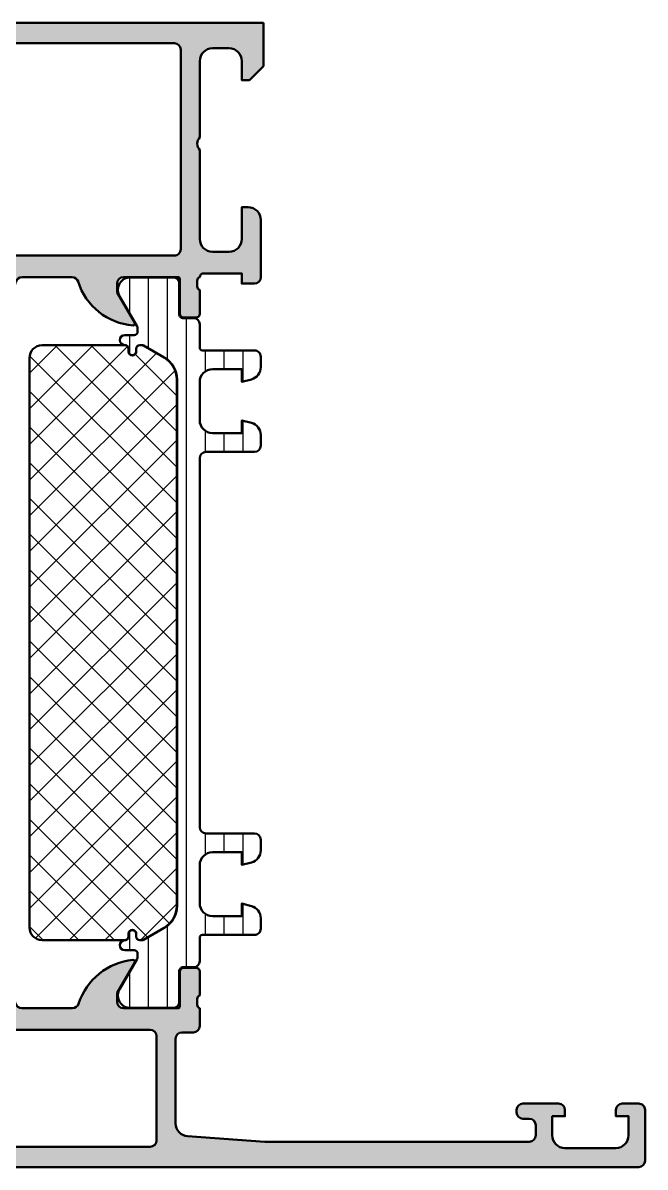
# Model space of a CAD drawing. Extents: x 0 to 94, y 0 to 90.
# Drawn here: x 45.1 to 94, y 0 to 90 of the extents above; entities that cross this region are included whole.
import ezdxf

# ---------------------------------------------------------------- set-up
doc = ezdxf.new("R2010")
doc.units = 0
for name, color, linetype, lineweight in [('0S-Alu contour', 7, 'Continuous', 50), ('0S-Alu hatch', 252, 'Continuous', 25), ('0S-Plastic contour', 254, 'Continuous', 50), ('0S-Plastic hatch', 253, 'Continuous', 25), ('0S-PT contour', 91, 'Continuous', 50), ('0S-PT hatch', 103, 'Continuous', 25)]:
    doc.layers.add(name, color=color, linetype=linetype, lineweight=lineweight)

# ---------------------------------------------------------------- blocks, each defined once
blk = doc.blocks.new('445120__97A6035A_CFF2_4CA3_9676_4724CDC77E56_')
at = {"layer": '0S-Alu hatch'}
h = blk.add_hatch(color=256, dxfattribs=at)
edge = h.paths.add_edge_path()
edge.add_ellipse((36.39999999999999, 10.1), major_axis=(-0.4999999999999983, 0), ratio=1, start_angle=180, end_angle=270, ccw=False)
edge.add_line((36.89999999999999, 10.1), (36.89999999999999, 3.431119203401291))
edge.add_ellipse((35.89999999999999, 3.431119203401289), major_axis=(-0.9999999999999928, 0), ratio=1, start_angle=94.085616779975, end_angle=180, ccw=False)
edge.add_line((35.9712470499879, 2.433660503570561), (29.90000000000001, 2))
edge.add_line((29.90000000000001, 2), (9.100000000000001, 1.999999999999999))
edge.add_ellipse((9.100000000000003, 2.500000000000003), major_axis=(-0.5000000000000034, 0), ratio=1, start_angle=0, end_angle=89.99999999999977, ccw=False)
edge.add_line((8.6, 2.500000000000003), (8.6, 3.299999999999998))
edge.add_ellipse((9.1, 3.299999999999998), major_axis=(-0.5, 0), ratio=1, start_angle=270.0000000000002, end_angle=360, ccw=False)
edge.add_line((9.099999999999998, 3.799999999999998), (9.6, 3.799999999999999))
edge.add_arc((9.6, 4.299999999999999), 0.5, 270, 360)
edge.add_line((10.1, 4.299999999999999), (10.1, 4.500000000000001))
edge.add_arc((9.600000000000001, 4.500000000000001), 0.4999999999999983, 0, 90)
edge.add_line((9.600000000000001, 5), (6.8, 4.999999999999999))
edge.add_arc((6.799999999999999, 4.5), 0.4999999999999992, 89.99999999999991, 180)
edge.add_line((6.3, 4.5), (6.300000000000001, 3.999999999999999))
edge.add_line((6.300000000000001, 3.999999999999999), (7.300000000000001, 3.999999999999999))
edge.add_line((7.300000000000001, 3.999999999999999), (7.300000000000001, 2.499999999999997))
edge.add_ellipse((6.300000000000003, 2.499999999999998), major_axis=(-0.9999999999999982, 0), ratio=1, start_angle=90, end_angle=180, ccw=False)
edge.add_line((6.300000000000002, 1.5), (2.299999999999999, 1.499999999999999))
edge.add_ellipse((2.299999999999999, 2.499999999999999), major_axis=(-1, 0), ratio=1, start_angle=0, end_angle=90, ccw=False)
edge.add_line((1.299999999999999, 2.499999999999999), (1.299999999999999, 3.999999999999998))
edge.add_line((1.299999999999999, 3.999999999999998), (2.299999999999999, 3.999999999999999))
edge.add_line((2.299999999999999, 3.999999999999999), (2.299999999999999, 4.499999999999999))
edge.add_arc((1.799999999999999, 4.499999999999999), 0.5, 0, 89.99999999999987)
edge.add_line((1.8, 4.999999999999999), (0.5000000000000029, 5.000000000000001))
edge.add_arc((0.5000000000000017, 4.5), 0.5000000000000018, 89.99999999999984, 180)
edge.add_line((-1e-16, 4.5), (0, 0.5))
edge.add_arc((0.5, 0.5), 0.5, 180, 269.9999999999999)
edge.add_line((0.4999999999999998, 0), (93.50000000000001, -1e-16))
edge.add_arc((93.50000000000001, 0.4999999999999769), 0.499999999999977, 270, 360)
edge.add_line((93.99999999999999, 0.4999999999999857), (94, 4.500000000000012))
edge.add_arc((93.50000000000001, 4.500000000000012), 0.4999999999999858, 0, 90.0000000000016)
edge.add_line((93.49999999999999, 4.999999999999998), (92.19999999999997, 4.999999999999998))
edge.add_arc((92.19999999999997, 4.5), 0.4999999999999983, 90, 180)
edge.add_line((91.69999999999999, 4.5), (91.69999999999999, 3.999999999999999))
edge.add_line((91.69999999999999, 3.999999999999999), (92.70000000000002, 4))
edge.add_line((92.70000000000002, 4), (92.69999999999999, 2.499999999999985))
edge.add_ellipse((91.69999999999999, 2.499999999999994), major_axis=(-1, 0), ratio=1, start_angle=90, end_angle=180, ccw=False)
edge.add_line((91.69999999999999, 1.499999999999994), (87.70000000000002, 1.499999999999999))
edge.add_ellipse((87.70000000000002, 2.500000000000014), major_axis=(-1.000000000000015, 0), ratio=1, start_angle=0, end_angle=90, ccw=False)
edge.add_line((86.69999999999999, 2.500000000000023), (86.69999999999999, 3.999999999999999))
edge.add_line((86.69999999999999, 3.999999999999999), (87.69999999999999, 3.999999999999999))
edge.add_line((87.69999999999999, 3.999999999999999), (87.69999999999999, 4.499999999999987))
edge.add_arc((87.19999999999997, 4.499999999999987), 0.5, 0, 90)
edge.add_line((87.19999999999997, 4.999999999999987), (84.40000000000003, 5))
edge.add_arc((84.40000000000003, 4.499999999999984), 0.500000000000016, 90, 180)
edge.add_line((83.9, 4.499999999999949), (83.9, 4.300000000000002))
edge.add_arc((84.40000000000003, 4.300000000000002), 0.5000000000000142, 180, 269.9999999999984)
edge.add_line((84.4, 3.799999999999988), (84.9, 3.799999999999998))
edge.add_ellipse((84.9, 3.299999999999997), major_axis=(-0.5000000000000018, 0), ratio=1, start_angle=180, end_angle=270, ccw=False)
edge.add_line((85.39999999999999, 3.299999999999997), (85.39999999999999, 2.500000000000005))
edge.add_ellipse((84.9, 2.500000000000005), major_axis=(-0.5, 0), ratio=1, start_angle=90, end_angle=180, ccw=False)
edge.add_line((84.9, 2.000000000000005), (64.1, 2))
edge.add_line((64.1, 2), (58.02875295001209, 2.433660503570564))
edge.add_ellipse((58.1, 3.431119203401308), major_axis=(-1.000000000000008, 0), ratio=1, start_angle=0, end_angle=85.91438322002512, ccw=False)
edge.add_line((57.09999999999999, 3.431119203401308), (57.09999999999999, 10.1))
edge.add_ellipse((57.59999999999998, 10.1), major_axis=(-0.5, 0), ratio=1, start_angle=270, end_angle=360, ccw=False)
edge.add_line((57.59999999999998, 10.6), (58.49999999999998, 10.6))
edge.add_arc((58.49999999999998, 11.1), 0.5, 270, 360)
edge.add_line((58.99999999999998, 11.1), (58.99999999999998, 12.49999999999998))
edge.add_ellipse((59.07883644654301, 12.7675205919931), major_axis=(-0.2788950563274321, 0), ratio=1, start_angle=-1.1645893741160194, end_angle=73.58012358051081, ccw=False)
edge.add_line((58.79999899999997, 12.77318899999157), (58.79999899999999, 13.2267829999915))
edge.add_ellipse((59.07886709564317, 13.23244365946856), major_axis=(-0.2789255417371575, 0), ratio=1, start_angle=-73.57540544464229, end_angle=1.162870072885596, ccw=False)
edge.add_line((58.99999999999998, 13.4999869999915), (58.99999999999998, 15.37999799999999))
edge.add_arc((58.69999999999997, 15.37999799999999), 0.3000000000000043, 0, 89.99999999999864)
edge.add_line((58.69999999999998, 15.679998), (57.72002568095719, 15.67999799999999))
edge.add_arc((57.72002568095719, 15.37999799999999), 0.2999999999999971, 90, 180)
edge.add_line((57.4200256809572, 15.37999799999999), (57.4200256809572, 12.61999999999999))
edge.add_ellipse((57.30002568095724, 12.61999999999999), major_axis=(-0.1199999999999619, 0), ratio=1, start_angle=90, end_angle=180, ccw=False)
edge.add_line((57.30002568095724, 12.50000000000003), (53.00000000000005, 12.50000000000004))
edge.add_ellipse((53.00000000000005, 13.00000000000002), major_axis=(-0.4999999999999858, 0), ratio=1, start_angle=0, end_angle=90, ccw=False)
edge.add_line((52.50000000000007, 13.00000000000008), (52.50000000000013, 13.7000000000001))
edge.add_line((52.50000000000013, 13.7000000000001), (53.88149545762249, 16.0928203230276))
edge.add_arc((53.76188021535185, 16.16188021535174), 0.1381197846482754, 329.9999999999984, 455.6225775507903)
edge.add_arc((54.23822324117359, 11.32339113815286), 4.999999999999324, 95.62257755079013, 162.2515836439297)
edge.add_ellipse((48.99999999999982, 13.00000000000068), major_axis=(-0.5000000000006488, 0), ratio=1, start_angle=90, end_angle=162.2515836439295, ccw=False)
edge.add_line((48.99999999999982, 12.50000000000003), (45.00000000000016, 12.50000000000003))
edge.add_ellipse((45.00000000000015, 13.0000000000007), major_axis=(-0.5000000000006679, 0), ratio=1, start_angle=17.748416356070493, end_angle=90.0000000000008, ccw=False)
edge.add_arc((39.76177675882637, 11.32339113815286), 4.999999999999317, 17.74841635607043, 84.37742244920952)
edge.add_arc((40.23811978464814, 16.16188021535174), 0.1381197846482841, 84.37742244920665, 210.0000000000014)
edge.add_line((40.11850454237749, 16.0928203230276), (41.49999999999985, 13.7000000000001))
edge.add_line((41.49999999999985, 13.7000000000001), (41.49999999999994, 13.00000000000008))
edge.add_ellipse((40.99999999999995, 13.00000000000002), major_axis=(-0.4999999999999858, 0), ratio=1, start_angle=90, end_angle=180, ccw=False)
edge.add_line((40.99999999999995, 12.50000000000003), (36.69997431904277, 12.50000000000003))
edge.add_ellipse((36.69997431904277, 12.61999999999999), major_axis=(-0.1199999999999637, 0), ratio=1, start_angle=0, end_angle=90, ccw=False)
edge.add_line((36.57997431904281, 12.61999999999999), (36.57997431904281, 15.37999799999999))
edge.add_arc((36.2799743190428, 15.37999799999999), 0.3000000000000043, 0, 90)
edge.add_line((36.2799743190428, 15.679998), (35.30000000000003, 15.679998))
edge.add_arc((35.30000000000003, 15.37999799999999), 0.3000000000000043, 90, 180)
edge.add_line((35.00000000000002, 15.37999799999999), (35.00000000000002, 13.49998699999148))
edge.add_ellipse((34.92113290435685, 13.23244365946855), major_axis=(-0.2789255417371423, 0), ratio=1, start_angle=178.8371299271211, end_angle=253.5754054446462, ccw=False)
edge.add_line((35.20000100000002, 13.22678299999153), (35.20000100000001, 12.77318899999146))
edge.add_ellipse((34.92116355345694, 12.76752059199309), major_axis=(-0.2788950563274519, 0), ratio=1, start_angle=106.4198764194926, end_angle=181.1645893740957, ccw=False)
edge.add_line((35, 12.49999999999996), (35, 11.1))
edge.add_arc((35.49999999999999, 11.1), 0.5, 180, 270)
edge.add_line((35.49999999999999, 10.6), (36.39999999999999, 10.6))
edge = h.paths.add_edge_path()
edge.add_line((38.39999999999999, 2.100000000000006), (38.39999999999998, 10.3))
edge.add_ellipse((38.89999999999998, 10.3), major_axis=(-0.4999999999999929, 0), ratio=1, start_angle=270, end_angle=360, ccw=False)
edge.add_line((38.89999999999998, 10.8), (55.1, 10.8))
edge.add_ellipse((55.1, 10.3), major_axis=(-0.5, 0), ratio=1, start_angle=180, end_angle=270, ccw=False)
edge.add_line((55.6, 10.3), (55.59999999999999, 2.099999999999999))
edge.add_ellipse((55.09999999999999, 2.099999999999999), major_axis=(-0.5, 0), ratio=1, start_angle=90, end_angle=180, ccw=False)
edge.add_line((55.09999999999999, 1.599999999999999), (38.89999999999999, 1.599999999999999))
edge.add_ellipse((38.9, 2.100000000000006), major_axis=(-0.5000000000000071, 0), ratio=1, start_angle=0, end_angle=89.9999999999992, ccw=False)
at = {"layer": '0S-Alu contour', "color": 7}
for points in [[(35.00000000000002, 15.37999799999999), (35.00000000000002, 13.49998699999148)], [(36.2799743190428, 15.679998), (35.30000000000003, 15.679998)], [(36.57997431904281, 12.61999999999999), (36.57997431904281, 15.37999799999999)], [(40.11850454237749, 16.0928203230276), (41.49999999999985, 13.7000000000001), (41.49999999999994, 13.00000000000008)], [(52.50000000000007, 13.00000000000008), (52.50000000000013, 13.7000000000001), (53.88149545762249, 16.0928203230276)], [(57.4200256809572, 15.37999799999999), (57.4200256809572, 12.61999999999999)], [(58.69999999999998, 15.679998), (57.72002568095719, 15.67999799999999)], [(58.99999999999998, 13.4999869999915), (58.99999999999998, 15.37999799999999)], [(35.20000100000002, 13.22678299999153), (35.20000100000001, 12.77318899999146)], [(58.79999899999997, 12.77318899999157), (58.79999899999999, 13.2267829999915)], [(35, 12.49999999999996), (35, 11.1)], [(40.99999999999995, 12.50000000000003), (36.69997431904277, 12.50000000000003)], [(48.99999999999982, 12.50000000000003), (45.00000000000016, 12.50000000000003)], [(57.30002568095724, 12.50000000000003), (53.00000000000005, 12.50000000000004)], [(58.99999999999998, 11.1), (58.99999999999998, 12.49999999999998)], [(35.49999999999999, 10.6), (36.39999999999999, 10.6)], [(36.89999999999999, 10.1), (36.89999999999999, 3.431119203401291)], [(38.39999999999999, 2.100000000000006), (38.39999999999998, 10.3)], [(38.89999999999998, 10.8), (55.1, 10.8)], [(55.6, 10.3), (55.59999999999999, 2.099999999999999)], [(57.09999999999999, 3.431119203401308), (57.09999999999999, 10.1)], [(57.59999999999998, 10.6), (58.49999999999998, 10.6)], [(1.8, 4.999999999999999), (0.5000000000000029, 5.000000000000001)], [(9.600000000000001, 5), (6.8, 4.999999999999999)], [(87.19999999999997, 4.999999999999987), (84.40000000000003, 5)], [(93.49999999999999, 4.999999999999998), (92.19999999999997, 4.999999999999998)], [(-1e-16, 4.5), (0, 0.5)], [(1.299999999999999, 2.499999999999999), (1.299999999999999, 3.999999999999998), (2.299999999999999, 3.999999999999999), (2.299999999999999, 4.499999999999999)], [(6.3, 4.5), (6.300000000000001, 3.999999999999999), (7.300000000000001, 3.999999999999999), (7.300000000000001, 2.499999999999997)], [(9.099999999999998, 3.799999999999998), (9.6, 3.799999999999999)], [(10.1, 4.299999999999999), (10.1, 4.500000000000001)], [(83.9, 4.499999999999949), (83.9, 4.300000000000002)], [(84.4, 3.799999999999988), (84.9, 3.799999999999998)], [(86.69999999999999, 2.500000000000023), (86.69999999999999, 3.999999999999999), (87.69999999999999, 3.999999999999999), (87.69999999999999, 4.499999999999987)], [(91.69999999999999, 4.5), (91.69999999999999, 3.999999999999999), (92.70000000000002, 4), (92.69999999999999, 2.499999999999985)], [(93.99999999999999, 0.4999999999999857), (94, 4.500000000000012)], [(8.6, 2.500000000000003), (8.6, 3.299999999999998)], [(85.39999999999999, 3.299999999999997), (85.39999999999999, 2.500000000000005)], [(35.9712470499879, 2.433660503570561), (29.90000000000001, 2), (9.100000000000001, 1.999999999999999)], [(84.9, 2.000000000000005), (64.1, 2), (58.02875295001209, 2.433660503570564)], [(6.300000000000002, 1.5), (2.299999999999999, 1.499999999999999)], [(55.09999999999999, 1.599999999999999), (38.89999999999999, 1.599999999999999)], [(91.69999999999999, 1.499999999999994), (87.70000000000002, 1.499999999999999)], [(0.4999999999999998, 0), (93.50000000000001, -1e-16)]]:
    blk.add_lwpolyline(points, dxfattribs=at)
for centre, radius, start, end in [((40.23811978464814, 16.16188021535174), 0.1381197846482841, 84.37742244920665, 210.0000000000014), ((39.76177675882637, 11.32339113815286), 4.999999999999317, 17.74841635607043, 84.37742244920952), ((54.23822324117359, 11.32339113815286), 4.999999999999324, 95.62257755079013, 162.2515836439297), ((53.76188021535185, 16.16188021535174), 0.1381197846482754, 329.9999999999984, 95.62257755079027), ((35.30000000000003, 15.37999799999999), 0.3000000000000043, 90, 180), ((36.2799743190428, 15.37999799999999), 0.3000000000000043, 0, 90), ((57.72002568095719, 15.37999799999999), 0.2999999999999971, 90, 180), ((58.69999999999997, 15.37999799999999), 0.3000000000000043, 0, 89.99999999999864), ((35.49999999999999, 11.1), 0.5, 180, 270), ((58.49999999999998, 11.1), 0.5, 270, 0), ((0.5000000000000017, 4.5), 0.5000000000000018, 89.99999999999984, 180), ((1.799999999999999, 4.499999999999999), 0.5, 0, 89.99999999999987), ((6.799999999999999, 4.5), 0.4999999999999992, 89.99999999999991, 180), ((9.600000000000001, 4.500000000000001), 0.4999999999999983, 0, 90), ((84.40000000000003, 4.499999999999984), 0.500000000000016, 90, 180), ((87.19999999999997, 4.499999999999987), 0.5, 0, 90), ((92.19999999999997, 4.5), 0.4999999999999983, 90, 180), ((93.50000000000001, 4.500000000000012), 0.4999999999999858, 0, 90.0000000000016), ((9.6, 4.299999999999999), 0.5, 270, 0), ((84.40000000000003, 4.300000000000002), 0.5000000000000142, 180, 269.9999999999984), ((0.5, 0.5), 0.5, 180, 269.9999999999999), ((93.50000000000001, 0.4999999999999769), 0.499999999999977, 270, 0)]:
    blk.add_arc(centre, radius, start, end, dxfattribs=at)
at = {"layer": '0S-Alu contour', "color": 7, "extrusion": (0, 0, -1)}
for centre, radius, start, end in [((-34.92113290435685, 13.23244365946855), 0.2789255417371423, 106.4245945553538, 181.162870072879), ((-34.92116355345694, 12.76752059199309), 0.2788950563274519, 178.8354106259043, 253.5801235805074), ((-36.69997431904277, 12.61999999999999), 0.1199999999999637, 270, 0), ((-40.99999999999995, 13.00000000000002), 0.4999999999999858, 180, 270), ((-45.00000000000015, 13.0000000000007), 0.5000000000006679, 269.9999999999992, 342.2515836439295), ((-48.99999999999982, 13.00000000000068), 0.5000000000006488, 197.7484163560706, 270), ((-53.00000000000005, 13.00000000000002), 0.4999999999999858, 270, 0), ((-57.30002568095724, 12.61999999999999), 0.1199999999999619, 180, 270), ((-59.07883644654301, 12.7675205919931), 0.2788950563274321, 286.4198764194892, 1.164589374116015), ((-59.07886709564317, 13.23244365946856), 0.2789255417371575, 358.8371299271144, 73.57540544464246), ((-36.39999999999999, 10.1), 0.4999999999999983, 90, 180), ((-38.89999999999998, 10.3), 0.4999999999999929, 0, 90), ((-55.1, 10.3), 0.5, 90, 180), ((-57.59999999999998, 10.1), 0.5, 0, 90), ((-9.1, 3.299999999999998), 0.5, 0, 89.9999999999998), ((-84.9, 3.299999999999997), 0.5000000000000018, 90, 180), ((-35.89999999999999, 3.431119203401289), 0.9999999999999928, 180, 265.914383220025), ((-58.1, 3.431119203401308), 1.000000000000008, 274.0856167799749, 0), ((-2.299999999999999, 2.499999999999999), 1, 270, 0), ((-6.300000000000003, 2.499999999999998), 0.9999999999999982, 180, 270.0000000000001), ((-9.100000000000003, 2.500000000000003), 0.5000000000000034, 270.0000000000002, 0), ((-38.9, 2.100000000000006), 0.5000000000000071, 270.0000000000008, 0), ((-55.09999999999999, 2.099999999999999), 0.5, 180, 270), ((-84.9, 2.500000000000005), 0.5, 180, 270), ((-87.70000000000002, 2.500000000000014), 1.000000000000015, 270, 0), ((-91.69999999999999, 2.499999999999994), 1, 180, 270)]:
    blk.add_arc(centre, radius, start, end, dxfattribs=at)
blk = doc.blocks.new('345110__B91A322D_0B5F_416E_8D83_D1C1EB589636_')
at = {"layer": '0S-Alu hatch'}
h = blk.add_hatch(color=256, dxfattribs=at)
edge = h.paths.add_edge_path()
edge.add_line((63.99999893188942, 90), (30, 90))
edge.add_line((30, 90), (30, 86.5999679203087))
edge.add_line((30, 86.5999679203087), (31.0999755859375, 85.49999257278978))
edge.add_line((31.0999755859375, 85.49999257278978), (31.699951171875, 85.49999257278978))
edge.add_line((31.699951171875, 85.49999257278978), (31.69995116745462, 87.00035606868472))
edge.add_ellipse((32.70003757115055, 87.00035606868471), major_axis=(-1.000086403695927, 0), ratio=1, start_angle=270.0000000661954, end_angle=360, ccw=False)
edge.add_line((32.70003756999512, 88.00044247238064), (33.99994519131177, 88.00044247015046))
edge.add_ellipse((33.99994519131177, 87.00038766034935), major_axis=(-1.000054809801113, 0), ratio=1, start_angle=180, end_angle=270, ccw=False)
edge.add_line((35.00000000111288, 87.00038766034935), (35, 80.99999972534717))
edge.add_ellipse((34.47516065968164, 80.49999972534715), major_axis=(-0.724883668698509, 0), ratio=1, start_angle=136.3884232636867, end_angle=223.6115767363134, ccw=False)
edge.add_line((35, 79.99999972534715), (35.00000000172848, 73.00005852307612))
edge.add_ellipse((33.99994120227103, 73.00005852307612), major_axis=(-1.000058799457448, 0), ratio=1, start_angle=90.00000016859673, end_angle=180, ccw=False)
edge.add_line((33.99994120521377, 71.99999972361867), (32.70003864244393, 71.99999972152193))
edge.add_ellipse((32.70003864244394, 73.00008719591608), major_axis=(-1.000087474394149, 0), ratio=1, start_angle=0, end_angle=89.9999999999996, ccw=False)
edge.add_line((31.69995116804979, 73.00008719591608), (31.699951171875, 75.49999972534715))
edge.add_line((31.699951171875, 75.49999972534715), (31.20003864244394, 75.49999972917237))
edge.add_arc((31.20003864244394, 74.49991225477822), 1.000087474394149, 90, 180.000777112258)
edge.add_line((30.19995116814178, 74.49989869042233), (30.20001220654306, 69.99996983244309))
edge.add_arc((30.69998146641061, 69.99997661371017), 0.4999692599135365, 180.0007771239829, 269.9995628678927)
edge.add_line((30.69997765194786, 69.50000735381118), (31.70001220703125, 69.49999972534715))
edge.add_line((31.70001220703125, 69.49999972534715), (31.70001220703124, 70.29999514771043))
edge.add_line((31.70001220703124, 70.29999514771043), (34.69995298661294, 70.29999514771043))
edge.add_ellipse((34.69987950604576, 69.99999515670939), major_axis=(-0.3000000000000342, 0), ratio=1, start_angle=180.0249148141982, end_angle=269.98596624527534, ccw=False)
edge.add_ellipse((34.92104303113983, 69.73260501837407), major_axis=(-0.2788950563274072, 0), ratio=1, start_angle=178.8354106259059, end_angle=253.58012358065082, ccw=False)
edge.add_line((35.19988047768285, 69.72693661037572), (35.19988047768285, 69.27334261037576))
edge.add_ellipse((34.92101238203968, 69.26768195089865), major_axis=(-0.2789255417371588, 0), ratio=1, start_angle=106.42459455535581, end_angle=181.1628700728981, ccw=False)
edge.add_line((34.99987947768286, 69.0001386103757), (34.99987947768286, 67.1201276103672))
edge.add_arc((35.29987947768285, 67.1201276103672), 0.2999999999999971, 180, 270)
edge.add_line((35.29987947768285, 66.82012761036721), (36.27985379672563, 66.8201276103672))
edge.add_arc((36.27985379672564, 67.1201276103672), 0.3000000000000114, 269.9999999999986, 360)
edge.add_line((36.57985379672565, 67.1201276103672), (36.57985379672564, 69.88012925171085))
edge.add_ellipse((36.69985379672564, 69.88012925171087), major_axis=(-0.1199999999999974, 0), ratio=1, start_angle=269.99990065165457, end_angle=360, ccw=False)
edge.add_line((36.69985400480032, 70.00012925171069), (40.99989167889667, 70.00012179582485))
edge.add_ellipse((40.99989081194116, 69.50013467805167), major_axis=(-0.4999871177739392, 0), ratio=1, start_angle=180, end_angle=269.99990065165605, ccw=False)
edge.add_line((41.4998779297151, 69.50013467805167), (41.4998779296875, 68.80012484741746))
edge.add_line((41.4998779296875, 68.80012484741746), (40.11780731750416, 66.40630046574698))
edge.add_arc((40.23619308740108, 66.33795063410184), 0.1367000000000101, 150.0000814796187, 274.339782672535)
edge.add_arc((39.87711802667832, 71.06955313799683), 4.881907809369204, 274.3397826725371, 343.0454840365646)
edge.add_ellipse((45.02510957001232, 69.50012179565972), major_axis=(-0.4999999999999301, 0), ratio=1, start_angle=270, end_angle=343.04548403656366, ccw=False)
edge.add_line((45.02510957001232, 70.00012179565965), (48.95784057221228, 70.00012179565967))
edge.add_ellipse((48.95784057221228, 69.50012179565971), major_axis=(-0.4999999999999574, 0), ratio=1, start_angle=197.2895527157355, end_angle=270, ccw=False)
edge.add_arc((54.13588357343282, 71.1118668983077), 4.923085062803212, 197.2895527157352, 265.5272736079398)
edge.add_arc((53.76261953608359, 66.34005844366), 0.1367000000000127, 265.5272736079426, 389.9999185203812)
edge.add_line((53.8810053059805, 66.40840827530513), (52.50015163421631, 68.80012484741746))
edge.add_line((52.50015163421631, 68.80012484741746), (52.50015163418871, 69.50013467805167))
edge.add_ellipse((53.00013875196263, 69.50013467805167), major_axis=(-0.4999871177739266, 0), ratio=1, start_angle=270.00009934834316, end_angle=360, ccw=False)
edge.add_line((53.00013788500713, 70.00012179582482), (57.30017555908752, 70.00012925171069))
edge.add_ellipse((57.30017576716221, 69.88012925171085), major_axis=(-0.1200000000000144, 0), ratio=1, start_angle=180, end_angle=270.0000993483455, ccw=False)
edge.add_line((57.42017576716223, 69.88012925171085), (57.42017576716222, 67.12012761032788))
edge.add_arc((57.72017576716221, 67.12012761032788), 0.2999999999999971, 180, 269.9999999999986)
edge.add_line((57.7201757671622, 66.82012761032789), (58.700150086205, 66.82012761032789))
edge.add_arc((58.700150086205, 67.12012761032788), 0.2999999999999971, 270, 360)
edge.add_line((59.00015008620499, 67.1201276103279), (59.00015008620499, 69.00013861033642))
edge.add_ellipse((59.07901718184816, 69.26768195085936), major_axis=(-0.2789255417371423, 0), ratio=1, start_angle=-1.1628700728805939, end_angle=73.57540544464621, ccw=False)
edge.add_line((58.80014908620499, 69.27334261033639), (58.80014908620499, 69.72693661033644))
edge.add_ellipse((59.07898653274801, 69.73260501833485), major_axis=(-0.2788950563274031, 0), ratio=1, start_angle=-73.58012358051042, end_angle=1.1645893741053897, ccw=False)
edge.add_ellipse((59.30015005786906, 69.99999515668176), major_axis=(-0.3000000000276555, 0), ratio=1, start_angle=270.0140337566205, end_angle=359.97508518803994, ccw=False)
edge.add_line((59.30007657729195, 70.2999951477104), (62.30001723766327, 70.29999514771043))
edge.add_line((62.30001723766327, 70.29999514771043), (62.30001723766327, 69.49999972534715))
edge.add_line((62.30001723766327, 69.49999972534715), (63.30005179274667, 69.50000735381118))
edge.add_arc((63.30004797828394, 69.99997661371016), 0.4999692599135264, 270.000437132106, 359.9992228112989)
edge.add_line((63.80001723815148, 69.99996983187603), (63.80007827655274, 74.4998986902237))
edge.add_arc((62.79999080225058, 74.49991225477821), 1.000087474394153, 359.9992228764861, 450.0000000000004)
edge.add_line((62.79999080225057, 75.49999972917237), (62.30007827281951, 75.49999972534715))
edge.add_line((62.30007827281951, 75.49999972534715), (62.30007827663834, 73.00008712280979))
edge.add_ellipse((61.29999087534646, 73.0000871228098), major_axis=(-1.000087401291878, 0), ratio=1, start_angle=90.00000007618053, end_angle=180, ccw=False)
edge.add_line((61.29999087667618, 71.99999972151792), (60.00008836163278, 71.99999972361867))
edge.add_ellipse((60.00008836163278, 73.00005852307612), major_axis=(-1.000058799457448, 0), ratio=1, start_angle=0, end_angle=90, ccw=False)
edge.add_line((59.00002956217534, 73.00005852307612), (59.0000295639038, 79.99999972534715))
edge.add_ellipse((59.52486890422217, 80.49999972534715), major_axis=(-0.724883668698509, 0), ratio=1, start_angle=-43.61157673631328, end_angle=43.611576736313395, ccw=False)
edge.add_line((59.0000295639038, 80.99999972534717), (59.00002956279094, 87.00038766034935))
edge.add_ellipse((60.00008437259205, 87.00038766034936), major_axis=(-1.000054809801106, 0), ratio=1, start_angle=270.00000016466856, end_angle=360, ccw=False)
edge.add_line((60.00008436971788, 88.00044247015046), (61.29999194641317, 88.00044247238465))
edge.add_ellipse((61.29999194641317, 87.00035614156478), major_axis=(-1.000086330819868, 0), ratio=1, start_angle=180, end_angle=270, ccw=False)
edge.add_line((62.30007827723303, 87.00035614156477), (62.30007827281951, 85.49999257278978))
edge.add_line((62.30007827281951, 85.49999257278978), (62.90005385875701, 85.49999257278978))
edge.add_line((62.90005385875701, 85.49999257278978), (64.00002944946755, 86.5999679203087))
edge.add_line((64.00002944946755, 86.5999679203087), (63.99999893188942, 90))
edge = h.paths.add_edge_path()
edge.add_line((36.50001335143292, 72.19999941445694), (36.50001335144042, 87.89999386025012))
edge.add_ellipse((37.00001609230804, 87.89999111938248), major_axis=(-0.5000027408751341, 0), ratio=1, start_angle=270.00000000002035, end_angle=359.99968592151924, ccw=False)
edge.add_line((37.00001609230786, 88.39999386025762), (57.00001156424713, 88.39999386025761))
edge.add_ellipse((57.00001156424713, 87.89999111938248), major_axis=(-0.500002740875118, 0), ratio=1, start_angle=180, end_angle=270, ccw=False)
edge.add_line((57.50001430512225, 87.89999111938248), (57.50001430512226, 72.1999994144567))
edge.add_ellipse((57.00001156424713, 72.19999941445695), major_axis=(-0.5000027408751322, 0), ratio=1, start_angle=89.9999999999992, end_angle=180, ccw=False)
edge.add_line((57.00001156424712, 71.69999667358182), (37.00001609230785, 71.69999667358182))
edge.add_ellipse((37.00001609230804, 72.19999941445694), major_axis=(-0.500002740875118, 0), ratio=1, start_angle=0, end_angle=89.999999999978, ccw=False)
at = {"layer": '0S-Alu contour', "color": 7}
for points in [[(63.99999893188942, 90), (30, 90), (30, 86.5999679203087), (31.0999755859375, 85.49999257278978), (31.699951171875, 85.49999257278978), (31.69995116745462, 87.00035606868472)], [(62.30007827723303, 87.00035614156477), (62.30007827281951, 85.49999257278978), (62.90005385875701, 85.49999257278978), (64.00002944946755, 86.5999679203087), (63.99999893188942, 90)], [(37.00001609230786, 88.39999386025762), (57.00001156424713, 88.39999386025761)], [(32.70003756999512, 88.00044247238064), (33.99994519131177, 88.00044247015046)], [(36.50001335143292, 72.19999941445694), (36.50001335144042, 87.89999386025012)], [(57.50001430512225, 87.89999111938248), (57.50001430512226, 72.1999994144567)], [(60.00008436971788, 88.00044247015046), (61.29999194641317, 88.00044247238465)], [(35.00000000111288, 87.00038766034935), (35, 80.99999972534717)], [(59.0000295639038, 80.99999972534717), (59.00002956279094, 87.00038766034935)], [(35, 79.99999972534715), (35.00000000172848, 73.00005852307612)], [(59.00002956217534, 73.00005852307612), (59.0000295639038, 79.99999972534715)], [(31.69995116804979, 73.00008719591608), (31.699951171875, 75.49999972534715), (31.20003864244394, 75.49999972917237)], [(62.79999080225057, 75.49999972917237), (62.30007827281951, 75.49999972534715), (62.30007827663834, 73.00008712280979)], [(30.19995116814178, 74.49989869042233), (30.20001220654306, 69.99996983244309)], [(63.80001723815148, 69.99996983187603), (63.80007827655274, 74.4998986902237)], [(33.99994120521377, 71.99999972361867), (32.70003864244393, 71.99999972152193)], [(57.00001156424712, 71.69999667358182), (37.00001609230785, 71.69999667358182)], [(61.29999087667618, 71.99999972151792), (60.00008836163278, 71.99999972361867)], [(30.69997765194786, 69.50000735381118), (31.70001220703125, 69.49999972534715), (31.70001220703124, 70.29999514771043), (34.69995298661294, 70.29999514771043)], [(59.30007657729195, 70.2999951477104), (62.30001723766327, 70.29999514771043), (62.30001723766327, 69.49999972534715), (63.30005179274667, 69.50000735381118)], [(35.19988047768285, 69.72693661037572), (35.19988047768285, 69.27334261037576)], [(36.57985379672565, 67.1201276103672), (36.57985379672564, 69.88012925171085)], [(36.69985400480032, 70.00012925171069), (40.99989167889667, 70.00012179582485)], [(41.4998779297151, 69.50013467805167), (41.4998779296875, 68.80012484741746), (40.11780731750416, 66.40630046574698)], [(45.02510957001232, 70.00012179565965), (48.95784057221228, 70.00012179565967)], [(53.8810053059805, 66.40840827530513), (52.50015163421631, 68.80012484741746), (52.50015163418871, 69.50013467805167)], [(53.00013788500713, 70.00012179582482), (57.30017555908752, 70.00012925171069)], [(57.42017576716223, 69.88012925171085), (57.42017576716222, 67.12012761032788)], [(58.80014908620499, 69.27334261033639), (58.80014908620499, 69.72693661033644)], [(34.99987947768286, 69.0001386103757), (34.99987947768286, 67.1201276103672)], [(59.00015008620499, 67.1201276103279), (59.00015008620499, 69.00013861033642)], [(35.29987947768285, 66.82012761036721), (36.27985379672563, 66.8201276103672)], [(57.7201757671622, 66.82012761032789), (58.700150086205, 66.82012761032789)]]:
    blk.add_lwpolyline(points, dxfattribs=at)
at = {"layer": '0S-Alu contour', "color": 7, "extrusion": (0, 0, -1)}
for centre, radius, start, end in [((-37.00001609230804, 87.89999111938248), 0.5000027408751341, 0.0003140784807261, 89.99999999997966), ((-57.00001156424713, 87.89999111938248), 0.500002740875118, 90, 180), ((-32.70003757115055, 87.00035606868471), 1.000086403695927, 0, 89.99999993380459), ((-33.99994519131177, 87.00038766034935), 1.000054809801113, 90, 180), ((-60.00008437259205, 87.00038766034936), 1.000054809801106, 0, 89.99999983533141), ((-61.29999194641317, 87.00035614156478), 1.000086330819868, 90, 180), ((-34.47516065968164, 80.49999972534715), 0.724883668698509, 136.3884232636866, 223.6115767363133), ((-59.52486890422217, 80.49999972534715), 0.724883668698509, 316.3884232636866, 43.6115767363134), ((-32.70003864244394, 73.00008719591608), 1.000087474394149, 270.0000000000004, 0), ((-33.99994120227103, 73.00005852307612), 1.000058799457448, 180, 269.9999998314033), ((-60.00008836163278, 73.00005852307612), 1.000058799457448, 270, 0), ((-61.29999087534646, 73.0000871228098), 1.000087401291878, 180, 269.9999999238195), ((-37.00001609230804, 72.19999941445694), 0.500002740875118, 270.000000000022, 0), ((-57.00001156424713, 72.19999941445695), 0.5000027408751322, 180, 270.0000000000008), ((-34.69987950604576, 69.99999515670939), 0.3000000000000342, 90.01403375472465, 179.9750851858018), ((-59.30015005786906, 69.99999515668176), 0.3000000000276555, 0.0249148119600575, 89.98596624337951), ((-34.92104303113983, 69.73260501837407), 0.2788950563274072, 106.4198764193492, 181.1645893740941), ((-36.69985379672564, 69.88012925171087), 0.1199999999999974, 0, 90.00009934834546), ((-40.99989081194116, 69.50013467805167), 0.4999871177739393, 90.00009934834398, 180), ((-45.02510957001232, 69.50012179565972), 0.4999999999999301, 16.95451596343632, 90), ((-48.95784057221228, 69.50012179565971), 0.4999999999999574, 90, 162.7104472842645), ((-53.00013875196263, 69.50013467805167), 0.4999871177739266, 0, 89.99990065165684), ((-57.30017576716221, 69.88012925171085), 0.1200000000000144, 89.99990065165453, 180), ((-59.07898653274801, 69.73260501833485), 0.2788950563274031, 358.8354106258946, 73.5801235805104), ((-34.92101238203968, 69.26768195089865), 0.2789255417371588, 178.8371299271019, 253.5754054446442), ((-59.07901718184816, 69.26768195085936), 0.2789255417371423, 286.4245945553538, 1.162870072880582)]:
    blk.add_arc(centre, radius, start, end, dxfattribs=at)
at = {"layer": '0S-Alu contour', "color": 7}
for centre, radius, start, end in [((31.20003864244394, 74.49991225477822), 1.000087474394149, 90, 180.000777112258), ((62.79999080225058, 74.49991225477821), 1.000087474394153, 359.9992228764861, 90.0000000000004), ((30.69998146641061, 69.99997661371017), 0.4999692599135365, 180.0007771239829, 269.9995628678927), ((39.87711802667832, 71.06955313799683), 4.881907809369204, 274.3397826725371, 343.0454840365646), ((54.13588357343282, 71.1118668983077), 4.923085062803212, 197.2895527157352, 265.5272736079398), ((63.30004797828394, 69.99997661371016), 0.4999692599135264, 270.000437132106, 359.9992228112989), ((35.29987947768285, 67.1201276103672), 0.2999999999999971, 180, 270), ((36.27985379672564, 67.1201276103672), 0.3000000000000114, 269.9999999999986, 0), ((57.72017576716221, 67.12012761032788), 0.2999999999999971, 180, 269.9999999999986), ((58.700150086205, 67.12012761032788), 0.2999999999999971, 270, 0), ((40.23619308740108, 66.33795063410184), 0.1367000000000101, 150.0000814796187, 274.339782672535), ((53.76261953608359, 66.34005844366), 0.1367000000000127, 265.5272736079426, 29.99991852038125)]:
    blk.add_arc(centre, radius, start, end, dxfattribs=at)
blk = doc.blocks.new('284597__005CE0CF_0A44_4B12_8202_CD3D8E17A735___33437632_4035_43FB_806D_EA60B21865E5_')
at = {"layer": '0S-Plastic hatch'}
h = blk.add_hatch(dxfattribs=at)
h.set_pattern_fill('ANSI31', color=256, scale=0.4680000000000001, angle=45, style=0)
h.set_pattern_definition([(90, (0, 0), (-1.4859, 0), [])])
edge = h.paths.add_edge_path()
edge.add_line((58.98999999999972, 66.29000567895665), (58.9899999999997, 64.45000000004717))
edge.add_arc((59.19999999999975, 64.45000000004717), 0.2100000000000506, 180, 269.9999999999981)
edge.add_line((59.19999999999975, 64.24000000004712), (63.2999999999997, 64.2400000000472))
edge.add_ellipse((63.29999999999971, 63.75000000004721), major_axis=(-0.4899999999999878, 0), ratio=1, start_angle=180, end_angle=270.0000000000008, ccw=False)
edge.add_line((63.7899999999997, 63.75000000004721), (63.7899999999997, 62.91925077667283))
edge.add_ellipse((62.7999999999998, 62.91925077667283), major_axis=(-0.9899999999998952, 0), ratio=1, start_angle=105.00000000000429, end_angle=180, ccw=False)
edge.add_line((63.05623085465135, 61.96298420864677), (62.30999999999969, 61.76303225377562))
edge.add_line((62.30999999999969, 61.76303225377562), (62.30999999999969, 62.76000000004712))
edge.add_line((62.30999999999969, 62.76000000004712), (59.99999999999972, 62.76000000004717))
edge.add_arc((59.9999999999997, 61.75000000004716), 1.010000000000005, 89.99999999999879, 180)
edge.add_line((58.98999999999969, 61.75000000004716), (58.98999999999969, 58.75000000004718))
edge.add_arc((59.99999999999971, 58.75000000004719), 1.010000000000012, 180, 270)
edge.add_line((59.99999999999971, 57.74000000004718), (62.30999999999969, 57.74000000004718))
edge.add_line((62.30999999999969, 57.74000000004718), (62.30999999999969, 58.73696774631877))
edge.add_line((62.30999999999969, 58.73696774631877), (63.05623085465121, 58.53701579144772))
edge.add_ellipse((62.79999999999974, 57.58074922342157), major_axis=(-0.9899999999999547, 0), ratio=1, start_angle=180, end_angle=255.0000000000009, ccw=False)
edge.add_line((63.78999999999969, 57.58074922342157), (63.78999999999969, 56.75000000004713))
edge.add_ellipse((63.29999999999973, 56.75000000004713), major_axis=(-0.4899999999999594, 0), ratio=1, start_angle=90, end_angle=180, ccw=False)
edge.add_line((63.29999999999973, 56.26000000004717), (59.4999999999997, 56.26000000004717))
edge.add_arc((59.4999999999997, 55.75000000004717), 0.5100000000000052, 90, 180)
edge.add_line((58.9899999999997, 55.75000000004717), (58.9899999999997, 26.74999999999998))
edge.add_arc((59.49999999999969, 26.74999999999998), 0.5099999999999838, 180, 270)
edge.add_line((59.49999999999969, 26.23999999999999), (63.29999999999974, 26.23999999999999))
edge.add_ellipse((63.29999999999974, 25.75000000000003), major_axis=(-0.4899999999999629, 0), ratio=1, start_angle=180, end_angle=270, ccw=False)
edge.add_line((63.78999999999971, 25.75000000000003), (63.78999999999971, 24.9192507766257))
edge.add_ellipse((62.79999999999961, 24.91925077662569), major_axis=(-0.9900000000001012, 0), ratio=1, start_angle=104.99999999999429, end_angle=180, ccw=False)
edge.add_line((63.05623085465104, 23.96298420859939), (62.3099999999997, 23.76303225372846))
edge.add_line((62.3099999999997, 23.76303225372846), (62.30999999999969, 24.75999999999997))
edge.add_line((62.30999999999969, 24.75999999999997), (59.99999999999962, 24.75999999999994))
edge.add_arc((59.99999999999964, 23.75), 1.009999999999937, 90.00000000000081, 180)
edge.add_line((58.98999999999969, 23.75), (58.9899999999997, 20.74999999999999))
edge.add_arc((59.99999999999971, 20.74999999999999), 1.010000000000005, 180, 269.9999999999996)
edge.add_line((59.9999999999997, 19.73999999999998), (62.30999999999969, 19.73999999999999))
edge.add_line((62.30999999999969, 19.73999999999999), (62.3099999999997, 20.73696774627158))
edge.add_line((62.3099999999997, 20.73696774627158), (63.05623085465125, 20.53701579140047))
edge.add_ellipse((62.79999999999971, 19.58074922337431), major_axis=(-0.9899999999999881, 0), ratio=1, start_angle=180, end_angle=254.9999999999975, ccw=False)
edge.add_line((63.7899999999997, 19.58074922337432), (63.7899999999997, 18.74999999999993))
edge.add_ellipse((63.29999999999971, 18.74999999999993), major_axis=(-0.4899999999999878, 0), ratio=1, start_angle=89.9999999999983, end_angle=180, ccw=False)
edge.add_line((63.29999999999969, 18.25999999999994), (59.19999999999973, 18.25999999999999))
edge.add_arc((59.19999999999973, 18.04999999999997), 0.2100000000000257, 90, 180)
edge.add_line((58.98999999999969, 18.04999999999997), (58.9899999999997, 16.20999432109048))
edge.add_ellipse((58.50000267890202, 16.20999432109048), major_axis=(-0.4899973210976896, 0), ratio=1, start_angle=90, end_angle=180, ccw=False)
edge.add_line((58.50000267890202, 15.71999699999279), (57.68966866665955, 15.71999699999997))
edge.add_arc((57.68966866665952, 15.40999699999992), 0.3100000000000538, 89.99999999999343, 180.0079248429328)
edge.add_line((57.37966866962477, 15.40995412247369), (57.38000061237654, 13.0100637501029))
edge.add_ellipse((56.89000463963306, 13.0099959774234), major_axis=(-0.4899959774303912, 0), ratio=1, start_angle=89.99999999822279, end_angle=180.0079247354991, ccw=False)
edge.add_line((56.89000463961786, 12.51999999999301), (53.41417750380857, 12.51999999999997))
edge.add_ellipse((53.55577115088467, 13.49981807472282), major_axis=(-0.9899960709244714, 0), ratio=1, start_angle=-32.740756988380326, end_angle=81.77710364110112, ccw=False)
edge.add_line((52.72305944590376, 14.03524634894233), (54.04169574211223, 16.31919172373776))
edge.add_arc((53.6000236536927, 16.57419118792777), 0.5099989808088417, 330.000003400656, 360.0057438232341)
edge.add_line((54.11002263193885, 16.57424231462571), (54.10999999868382, 16.80002606457012))
edge.add_arc((53.84999999994498, 16.79999999995468), 0.260000000045304, 0.0057438172060589, 89.99999999386671)
edge.add_line((53.84999999997281, 17.05999999999998), (53.09959336060869, 17.06))
edge.add_ellipse((53.09959336060871, 17.44925907311676), major_axis=(-0.3892590731167508, 0), ratio=1, start_angle=-90.00000000000313, end_angle=89.99999999999687, ccw=False)
edge.add_arc((53.09959336060876, 18.15000000000004), 0.3114818537665336, 269.9999999999948, 360)
edge.add_line((53.4110752143753, 18.15000000000005), (53.41107521437528, 18.3505707952862))
edge.add_ellipse((53.70050441908905, 18.3505707952862), major_axis=(-0.2894292047137696, 0), ratio=1, start_angle=180, end_angle=360, ccw=False)
edge.add_line((53.98993362380283, 18.3505707952862), (53.98993362380282, 18.14999999999996))
edge.add_arc((54.29993362380276, 18.14999999999995), 0.3099999999999454, 180, 266.6615612799534)
edge.add_line((54.28188115084513, 17.84052607828751), (54.46501280945993, 17.84052607828745))
edge.add_arc((54.46501280945998, 18.05052607828745), 0.2100000000000008, 269.9999999999845, 299.9999999999992)
edge.add_line((54.57001280945998, 17.86866074349272), (56.20499999999967, 18.81262103807233))
edge.add_arc((55.19999999999974, 20.55333209967906), 2.009999999999961, 299.9999999999981, 360)
edge.add_line((57.20999999999971, 20.55333209967906), (57.20999999999968, 61.94666790036812))
edge.add_arc((55.19999999999979, 61.94666790036812), 2.009999999999898, 0, 59.99999999999725)
edge.add_line((56.20499999999982, 63.68737896197471), (54.57001280946027, 64.63133925655444))
edge.add_arc((54.46501280946026, 64.44947392175969), 0.2100000000000213, 59.99999999999986, 90.00000000000774)
edge.add_line((54.46501280946023, 64.65947392175971), (54.28188115084523, 64.65947392175968))
edge.add_arc((54.29993362380279, 64.3500000000472), 0.3099999999999774, 93.33843872002922, 180)
edge.add_line((53.98993362380281, 64.3500000000472), (53.98993362380281, 64.14942920476095))
edge.add_ellipse((53.70050441908905, 64.14942920476093), major_axis=(-0.2894292047137625, 0), ratio=1, start_angle=0, end_angle=180, ccw=False)
edge.add_line((53.41107521437528, 64.14942920476092), (53.41107521437528, 64.35000000004709))
edge.add_arc((53.09959336060871, 64.35000000004709), 0.3114818537665656, 0, 90.00000000000134)
edge.add_ellipse((53.0995933606087, 65.0507409269304), major_axis=(-0.3892590731167473, 0), ratio=1, start_angle=-89.99999999999898, end_angle=90.00000000000102, ccw=False)
edge.add_line((53.09959336060869, 65.44000000004714), (53.84999999997281, 65.44000000004718))
edge.add_arc((53.8499999999728, 65.70000000006466), 0.2600000000174845, 270.0000000000031, 359.9942561767024)
edge.add_line((54.10999999868381, 65.69997393542151), (54.11002263191139, 65.92575741233088))
edge.add_arc((53.60002263457785, 65.92580853910312), 0.5099999998962373, 359.9942561798751, 389.9999966024722)
edge.add_line((54.04169560553906, 66.18080851286089), (52.7230594459038, 68.46475365110474))
edge.add_ellipse((53.55577115088466, 69.00018192532428), major_axis=(-0.9899960709244483, 0), ratio=1, start_angle=-81.77710364110612, end_angle=32.74075698838283, ccw=False)
edge.add_line((53.41417750380866, 69.98000000004711), (56.89000463961789, 69.9800000000541))
edge.add_ellipse((56.89000463961787, 69.49000402260853), major_axis=(-0.489995977445588, 0), ratio=1, start_angle=179.9920751942274, end_angle=269.9999999999975, ccw=False)
edge.add_line((57.38000061237646, 69.48993624932798), (57.37966866962468, 67.09004587703232))
edge.add_arc((57.68966866667466, 67.09000300006238), 0.3100000000152022, 179.9920752598558, 269.9999999976991)
edge.add_line((57.68966866666222, 66.78000300004717), (58.50000267890209, 66.78000300005434))
edge.add_ellipse((58.50000267890205, 66.29000567895667), major_axis=(-0.4899973210976612, 0), ratio=1, start_angle=180, end_angle=269.99999999999585, ccw=False)
at = {"layer": '0S-Plastic contour', "color": 7}
for points in [[(53.41417750380866, 69.98000000004711), (56.89000463961789, 69.9800000000541)], [(57.38000061237646, 69.48993624932798), (57.37966866962468, 67.09004587703232)], [(54.04169560553906, 66.18080851286089), (52.7230594459038, 68.46475365110474)], [(57.68966866666222, 66.78000300004717), (58.50000267890209, 66.78000300005434)], [(54.10999999868381, 65.69997393542151), (54.11002263191139, 65.92575741233088)], [(58.98999999999972, 66.29000567895665), (58.9899999999997, 64.45000000004717)], [(53.09959336060869, 65.44000000004714), (53.84999999997281, 65.44000000004718)], [(53.41107521437528, 64.14942920476092), (53.41107521437528, 64.35000000004709)], [(53.98993362380281, 64.3500000000472), (53.98993362380281, 64.14942920476095)], [(54.46501280946023, 64.65947392175971), (54.28188115084523, 64.65947392175968)], [(56.20499999999982, 63.68737896197471), (54.57001280946027, 64.63133925655444)], [(59.19999999999975, 64.24000000004712), (63.2999999999997, 64.2400000000472)], [(63.7899999999997, 63.75000000004721), (63.7899999999997, 62.91925077667283)], [(63.05623085465135, 61.96298420864677), (62.30999999999969, 61.76303225377562), (62.30999999999969, 62.76000000004712), (59.99999999999972, 62.76000000004717)], [(57.20999999999971, 20.55333209967906), (57.20999999999968, 61.94666790036812)], [(58.98999999999969, 61.75000000004716), (58.98999999999969, 58.75000000004718)], [(59.99999999999971, 57.74000000004718), (62.30999999999969, 57.74000000004718), (62.30999999999969, 58.73696774631877), (63.05623085465121, 58.53701579144772)], [(63.78999999999969, 57.58074922342157), (63.78999999999969, 56.75000000004713)], [(63.29999999999973, 56.26000000004717), (59.4999999999997, 56.26000000004717)], [(58.9899999999997, 55.75000000004717), (58.9899999999997, 26.74999999999998)], [(59.49999999999969, 26.23999999999999), (63.29999999999974, 26.23999999999999)], [(63.78999999999971, 25.75000000000003), (63.78999999999971, 24.9192507766257)], [(63.05623085465104, 23.96298420859939), (62.3099999999997, 23.76303225372846), (62.30999999999969, 24.75999999999997), (59.99999999999962, 24.75999999999994)], [(58.98999999999969, 23.75), (58.9899999999997, 20.74999999999999)], [(59.9999999999997, 19.73999999999998), (62.30999999999969, 19.73999999999999), (62.3099999999997, 20.73696774627158), (63.05623085465125, 20.53701579140047)], [(63.7899999999997, 19.58074922337432), (63.7899999999997, 18.74999999999993)], [(53.4110752143753, 18.15000000000005), (53.41107521437528, 18.3505707952862)], [(53.98993362380283, 18.3505707952862), (53.98993362380282, 18.14999999999996)], [(54.57001280945998, 17.86866074349272), (56.20499999999967, 18.81262103807233)], [(58.98999999999969, 18.04999999999997), (58.9899999999997, 16.20999432109048)], [(63.29999999999969, 18.25999999999994), (59.19999999999973, 18.25999999999999)], [(54.28188115084513, 17.84052607828751), (54.46501280945993, 17.84052607828745)], [(52.72305944590376, 14.03524634894233), (54.04169574211223, 16.31919172373776)], [(53.84999999997281, 17.05999999999998), (53.09959336060869, 17.06)], [(54.11002263193885, 16.57424231462571), (54.10999999868382, 16.80002606457012)], [(57.37966866962477, 15.40995412247369), (57.38000061237654, 13.0100637501029)], [(58.50000267890202, 15.71999699999279), (57.68966866665955, 15.71999699999997)], [(56.89000463961786, 12.51999999999301), (53.41417750380857, 12.51999999999997)]]:
    blk.add_lwpolyline(points, dxfattribs=at)
at = {"layer": '0S-Plastic contour', "color": 7, "extrusion": (0, 0, -1)}
for centre, radius, start, end in [((-53.55577115088466, 69.00018192532428), 0.9899960709244483, 327.2592430116172, 81.77710364110618), ((-56.89000463961787, 69.49000402260853), 0.489995977445588, 90.00000000000249, 180.0079248057727), ((-58.50000267890205, 66.29000567895667), 0.4899973210976612, 90.00000000000416, 180), ((-53.0995933606087, 65.0507409269304), 0.3892590731167473, 269.999999999999, 89.99999999999896), ((-53.70050441908905, 64.14942920476093), 0.2894292047137625, 180, 0), ((-63.29999999999971, 63.75000000004721), 0.4899999999999878, 89.99999999999918, 180), ((-62.7999999999998, 62.91925077667283), 0.9899999999998954, 180, 254.9999999999957), ((-62.79999999999974, 57.58074922342157), 0.9899999999999547, 104.9999999999991, 180), ((-63.29999999999973, 56.75000000004713), 0.4899999999999594, 180, 270), ((-63.29999999999974, 25.75000000000003), 0.4899999999999629, 90, 180), ((-62.79999999999961, 24.91925077662569), 0.9900000000001014, 180, 255.0000000000057), ((-62.79999999999971, 19.58074922337431), 0.9899999999999883, 105.0000000000025, 180), ((-53.70050441908905, 18.3505707952862), 0.2894292047137696, 0, 180), ((-63.29999999999971, 18.74999999999993), 0.4899999999999878, 180, 270.0000000000017), ((-53.09959336060871, 17.44925907311676), 0.3892590731167509, 270.0000000000031, 90.00000000000314), ((-58.50000267890202, 16.20999432109048), 0.4899973210976896, 180, 270), ((-53.55577115088467, 13.49981807472282), 0.9899960709244714, 278.222896358899, 32.74075698838023), ((-56.89000463963306, 13.0099959774234), 0.4899959774303912, 179.9920752645009, 270.0000000017772)]:
    blk.add_arc(centre, radius, start, end, dxfattribs=at)
at = {"layer": '0S-Plastic contour', "color": 7}
for centre, radius, start, end in [((57.68966866667466, 67.09000300006238), 0.3100000000152022, 179.9920752598558, 269.9999999976991), ((53.60002263457785, 65.92580853910312), 0.5099999998962373, 359.9942561798751, 29.99999660247216), ((53.8499999999728, 65.70000000006466), 0.2600000000174845, 270.0000000000031, 359.9942561767024), ((53.09959336060871, 64.35000000004709), 0.3114818537665656, 0, 90.00000000000134), ((54.29993362380279, 64.3500000000472), 0.3099999999999774, 93.33843872002922, 180), ((54.46501280946026, 64.44947392175969), 0.2100000000000213, 59.99999999999986, 90.00000000000774), ((59.19999999999975, 64.45000000004717), 0.2100000000000506, 180, 269.9999999999981), ((55.19999999999979, 61.94666790036812), 2.009999999999898, 0, 59.99999999999725), ((59.9999999999997, 61.75000000004716), 1.010000000000005, 89.99999999999879, 180), ((59.99999999999971, 58.75000000004719), 1.010000000000012, 180, 270), ((59.4999999999997, 55.75000000004717), 0.5100000000000052, 90, 180), ((59.49999999999969, 26.74999999999998), 0.5099999999999838, 180, 270), ((59.99999999999964, 23.75), 1.009999999999937, 90.00000000000081, 180), ((59.99999999999971, 20.74999999999999), 1.010000000000005, 180, 269.9999999999996), ((55.19999999999974, 20.55333209967906), 2.009999999999961, 299.9999999999981, 0), ((53.09959336060876, 18.15000000000004), 0.3114818537665336, 269.9999999999948, 0), ((54.29993362380276, 18.14999999999995), 0.3099999999999454, 180, 266.6615612799534), ((59.19999999999973, 18.04999999999997), 0.2100000000000257, 90, 180), ((54.46501280945998, 18.05052607828745), 0.2100000000000008, 269.9999999999845, 299.9999999999992), ((53.84999999994498, 16.79999999995468), 0.260000000045304, 0.0057438172060589, 89.99999999386671), ((53.6000236536927, 16.57419118792777), 0.5099989808088417, 330.000003400656, 0.0057438232341285), ((57.68966866665952, 15.40999699999992), 0.3100000000000538, 89.99999999999343, 180.0079248429328)]:
    blk.add_arc(centre, radius, start, end, dxfattribs=at)
blk = doc.blocks.new('441170__1BBD9775_819E_4F6B_966A_51C172C3FEC7_')
at = {"layer": '0S-PT hatch'}
h = blk.add_hatch(dxfattribs=at)
h.set_pattern_fill('ANSI37', color=256, scale=0.625, angle=90, style=0)
h.set_pattern_definition([(135, (0, 0), (-1.403165018917055, -1.403165018917055), []), (225, (0, 0), (1.403165018917055, -1.403165018917055), [])])
edge = h.paths.add_edge_path()
edge.add_arc((46.59999999999968, 63.65020331974262), 0.9899999999999735, 89.99999999958467, 180)
edge.add_line((45.6099999999997, 63.65020331974262), (45.6099999999997, 18.8497966803045))
edge.add_arc((46.5999999999997, 18.8497966803045), 0.9900000000000019, 180, 269.9999999999996)
edge.add_line((46.59999999999969, 17.8597966803045), (53.10107521437529, 17.8597966803045))
edge.add_arc((53.10107521437529, 18.14979668030451), 0.2900000000000098, 269.9999999999986, 360)
edge.add_line((53.3910752143753, 18.14979668030451), (53.39107521437529, 18.35036747559075))
edge.add_ellipse((53.70050441908905, 18.35036747559075), major_axis=(-0.3094292047137586, 0), ratio=1, start_angle=180, end_angle=360, ccw=False)
edge.add_line((54.00993362380281, 18.35036747559075), (54.00993362380281, 18.14979668030451))
edge.add_arc((54.29993362380281, 18.14979668030451), 0.2899999999999991, 180, 266.5483281938052)
edge.add_line((54.28247370832793, 17.86032275859202), (54.46501280946016, 17.86032275859202))
edge.add_arc((54.46501280946015, 18.05032275859201), 0.1899999999999906, 270.0000000000021, 300.0000000000011)
edge.add_line((54.56001280946015, 17.88577793187298), (56.1949999999997, 18.82973822645255))
edge.add_arc((55.19999999999972, 20.55312877998358), 1.989999999999984, 299.9999999999994, 360)
edge.add_line((57.1899999999997, 20.55312877998358), (57.18999999999969, 61.94646458067261))
edge.add_arc((55.1999999999997, 61.94646458067261), 1.989999999999994, 0, 60.00000000000115)
edge.add_line((56.19499999999966, 63.66985513420366), (54.56001280946011, 64.61381542878323))
edge.add_arc((54.46501280946016, 64.44927060206425), 0.1899999999999274, 60.00000000000012, 90)
edge.add_line((54.46501280946016, 64.63927060206417), (54.28247370832791, 64.63927060206417))
edge.add_arc((54.29993362380283, 64.34979668035167), 0.2900000000000093, 93.45167180620177, 180)
edge.add_line((54.00993362380281, 64.3497966803517), (54.00993362380281, 64.1492258850654))
edge.add_ellipse((53.69996681190125, 64.1492258850654), major_axis=(-0.3099668119015604, 0), ratio=1, start_angle=0, end_angle=180, ccw=False)
edge.add_line((53.38999999999969, 64.1492258850654), (53.38999999999968, 64.3497966803045))
edge.add_arc((53.0995933606087, 64.34979668030452), 0.290406639390973, 0, 89.99999999958365)
edge.add_line((53.09959336061082, 64.6402033196955), (46.60000000000685, 64.6402033197426))
at = {"layer": '0S-PT contour', "color": 7}
for points in [[(53.09959336061082, 64.6402033196955), (46.60000000000685, 64.6402033197426)], [(53.38999999999969, 64.1492258850654), (53.38999999999968, 64.3497966803045)], [(54.00993362380281, 64.3497966803517), (54.00993362380281, 64.1492258850654)], [(54.46501280946016, 64.63927060206417), (54.28247370832791, 64.63927060206417)], [(56.19499999999966, 63.66985513420366), (54.56001280946011, 64.61381542878323)], [(45.6099999999997, 63.65020331974262), (45.6099999999997, 18.8497966803045)], [(57.1899999999997, 20.55312877998358), (57.18999999999969, 61.94646458067261)], [(53.3910752143753, 18.14979668030451), (53.39107521437529, 18.35036747559075)], [(54.00993362380281, 18.35036747559075), (54.00993362380281, 18.14979668030451)], [(54.56001280946015, 17.88577793187298), (56.1949999999997, 18.82973822645255)], [(46.59999999999969, 17.8597966803045), (53.10107521437529, 17.8597966803045)], [(54.28247370832793, 17.86032275859202), (54.46501280946016, 17.86032275859202)]]:
    blk.add_lwpolyline(points, dxfattribs=at)
for centre, radius, start, end in [((46.59999999999968, 63.65020331974262), 0.9899999999999735, 89.99999999958467, 180), ((53.0995933606087, 64.34979668030452), 0.290406639390973, 0, 89.99999999958365), ((54.29993362380283, 64.34979668035167), 0.2900000000000093, 93.45167180620177, 180), ((54.46501280946016, 64.44927060206425), 0.1899999999999274, 60.00000000000012, 90), ((55.1999999999997, 61.94646458067261), 1.989999999999994, 0, 60.00000000000115), ((55.19999999999972, 20.55312877998358), 1.989999999999984, 299.9999999999994, 0), ((46.5999999999997, 18.8497966803045), 0.9900000000000019, 180, 269.9999999999996), ((53.10107521437529, 18.14979668030451), 0.2900000000000098, 269.9999999999986, 0), ((54.29993362380281, 18.14979668030451), 0.2899999999999991, 180, 266.5483281938052), ((54.46501280946015, 18.05032275859201), 0.1899999999999906, 270.0000000000021, 300.0000000000011)]:
    blk.add_arc(centre, radius, start, end, dxfattribs=at)
at = {"layer": '0S-PT contour', "color": 7, "extrusion": (0, 0, -1)}
for centre, radius, start, end in [((-53.69996681190125, 64.1492258850654), 0.3099668119015604, 180, 0), ((-53.70050441908905, 18.35036747559075), 0.3094292047137586, 0, 180)]:
    blk.add_arc(centre, radius, start, end, dxfattribs=at)
blk = doc.blocks.new('441170__50091A52_5613_4B9B_8CDD_F96861EBA207_')
at = {"layer": '0S-Alu contour', "color": 7}
for name in ['345110__B91A322D_0B5F_416E_8D83_D1C1EB589636_', '445120__97A6035A_CFF2_4CA3_9676_4724CDC77E56_']:
    blk.add_blockref(name, (0, 0), dxfattribs=at)
at = {"layer": '0S-Plastic contour', "color": 7}
blk.add_blockref('284597__005CE0CF_0A44_4B12_8202_CD3D8E17A735___33437632_4035_43FB_806D_EA60B21865E5_', (0, 0), dxfattribs=at)
at = {"layer": '0S-PT contour', "color": 7}
blk.add_blockref('441170__1BBD9775_819E_4F6B_966A_51C172C3FEC7_', (0, 0), dxfattribs=at)

msp = doc.modelspace()

# ---------------------------------------------------------------- block references
at = {"layer": '0S-Alu contour', "color": 7}
msp.add_blockref('441170__50091A52_5613_4B9B_8CDD_F96861EBA207_', (0, 0), dxfattribs=at)

doc.saveas('drawing.dxf')
